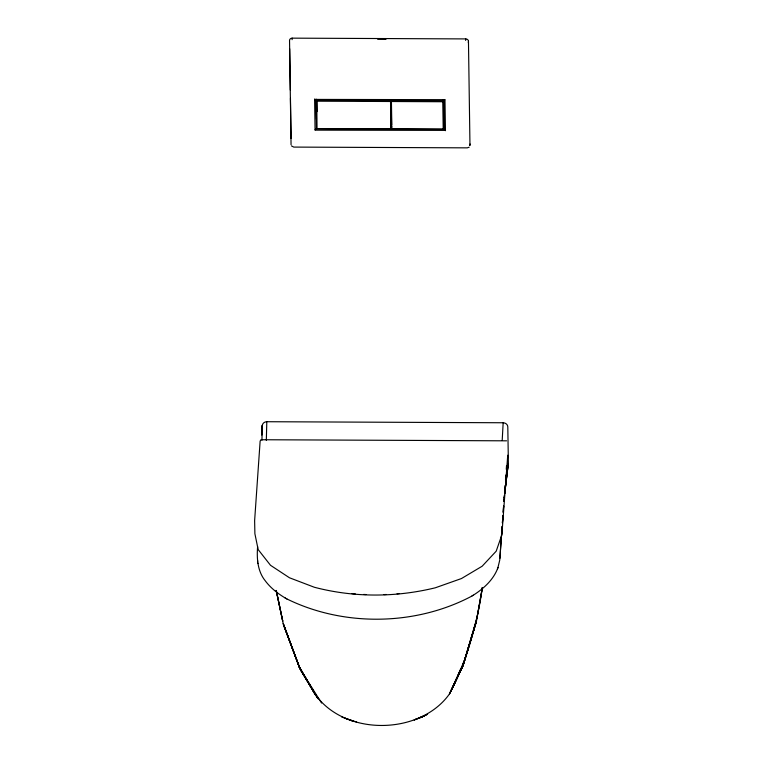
<?xml version="1.0" encoding="UTF-8"?>
<svg xmlns="http://www.w3.org/2000/svg" width="763" height="763" viewBox="0 0 763 763"><rect width="100%" height="100%" fill="white"/><g stroke="black" fill="none" stroke-linecap="round" stroke-linejoin="round"><path stroke-width="1.14" d="M502.207 440.27L503.17 422.759L503.771 422.816A4.712 4.13 4.1 0 1 507.805 426.908L508.377 462.922A4.712 4.13 4.1 0 1 507.891 464.791M292.086 39.657L292.2 38.15L465.735 38.913A2.69 2.356 4.1 0 1 468.463 41.288L469.97 145.456M503.17 422.759L266.812 421.72L266.325 440.375M266.812 421.72L266.211 421.767A4.712 4.13 4.1 0 0 262.3 425.83L261.776 435.024L262.348 425.182L261.928 440.27M465.621 40.42L465.735 38.913M314.614 99.085L315.071 130.139L445.478 130.387M390.742 100.106L390.942 129.033L317.036 128.709L316.75 99.457M315.1 129.815L316.416 128.642L315.968 100.268L314.594 99.409L445.001 99.667M443.198 100.335L443.398 129.262L391.61 129.033L391.82 126.124L391.152 126.124M443.398 129.262L443.122 100.02M468.463 41.288L468.348 42.766M502.14 526.556L499.736 560.109L497.858 567.939M502.397 523.017L502.903 515.931M503.16 512.393L503.628 505.85M503.971 501.129L504.257 497.047M499.87 558.43L502.178 526.327M502.426 522.76L502.941 515.626M503.199 512.068L503.628 506.117M503.971 501.367L504.391 495.416M504.734 490.666L505.096 485.44M505.507 479.965L505.859 474.987M506.27 469.264L506.527 465.697M507.738 455.215L501.873 534.806L496.198 551.182L482.159 566.222L461.481 578.535L435.339 587.787C395.711 597.477 353.851 597.62 314.337 587.252L289.473 577.772L270.503 565.288L258.152 549.56L254.89 533.709L254.623 520.671L260.135 441.109L260.917 439.736L506.575 440.823M504.219 497.59L504.496 495.282M504.763 492.984L508.168 464.2L504.677 493.527L508.33 463.57M482.273 587.787C478.926 613.109 472.316 637.782 464.066 661.912L476.961 617.935L482.359 587.577L476.484 620.939L463.208 664.964L449.417 694.025C419.612 735.761 343.531 736.324 314.594 693.433L299.067 666.442L283.207 623.6L276.225 590.428L282.758 621.196L276.34 590.943M475.854 623.228L476.207 622.055L462.788 666.051L450.857 691.24L463.208 664.964L476.484 620.939L463.208 664.964L449.417 694.025L462.788 666.051M472.974 595.407C483.322 588.893 493.07 580.185 497.619 568.569M497.428 569.064L498.039 567.434M462.922 664.02L464.238 660.977L461.853 666.347M458.162 675.036L461.605 667.072M457.104 677.096L453.775 684.611L457.676 676.094M458.058 674.94L460.909 668.493M469.188 147.173L467.309 147.85L293.774 147.087L291.437 145.886M443.684 100.83L444.972 99.991L445.458 130.711L444.123 129.205L443.684 100.83L315.968 100.268M286.583 598.793C343.569 626.967 415.711 625.898 471.868 596.094M471.515 596.313L473.337 595.178M420.976 717.363L414.147 719.957L424.247 715.913L418.143 718.527M377.675 39.256L385.973 39.294M316.626 101.183L390.532 101.508L390.942 129.033M442.998 101.737L391.209 101.517L391.61 129.033M316.416 128.642L444.123 129.205L443.866 99.753M350.722 720.31L356.55 721.951M341.767 717.01L353.145 721.045L344.924 718.202M257.617 546.594C256.673 558.287 257.484 571.096 265.123 580.624C270.493 587.882 277.722 593.576 285.467 598.135M285.095 597.925L286.945 599.003M321.557 703.019L299.993 668.769L283.207 623.6L299.487 667.596L299.067 666.442L315.691 695.274L299.993 668.769L283.559 624.868L299.993 668.769L317.971 698.698L301.28 671.192L302.072 672.432M291.056 144.693L289.539 40.496A2.69 2.356 4.1 0 1 292.2 38.15M257.684 560.757L257.732 561.301M257.884 563.008L257.932 563.552M391.409 100.106L391.8 124.941M316.836 99.781L317.017 111.608M316.149 99.19L316.464 119.286M289.673 48.765L290.321 90.082M290.455 98.351L291.084 138.494M262.3 425.83L262.377 430.475M470.075 144.007A2.69 2.356 4.1 0 1 469.541 145.437M399.43 593.557A118.923 57.111 -0.9 0 1 397.065 593.776M386.307 594.491A118.923 57.111 -0.9 0 1 383.913 594.587M366.03 594.549A118.923 57.111 -0.9 0 1 363.646 594.444M355.329 593.9A118.923 57.111 -0.9 0 1 351.81 593.576M463.561 663.905L451.686 689.638L463.561 663.905M427.538 714.254L421.138 717.296L427.538 714.254"/></g></svg>
